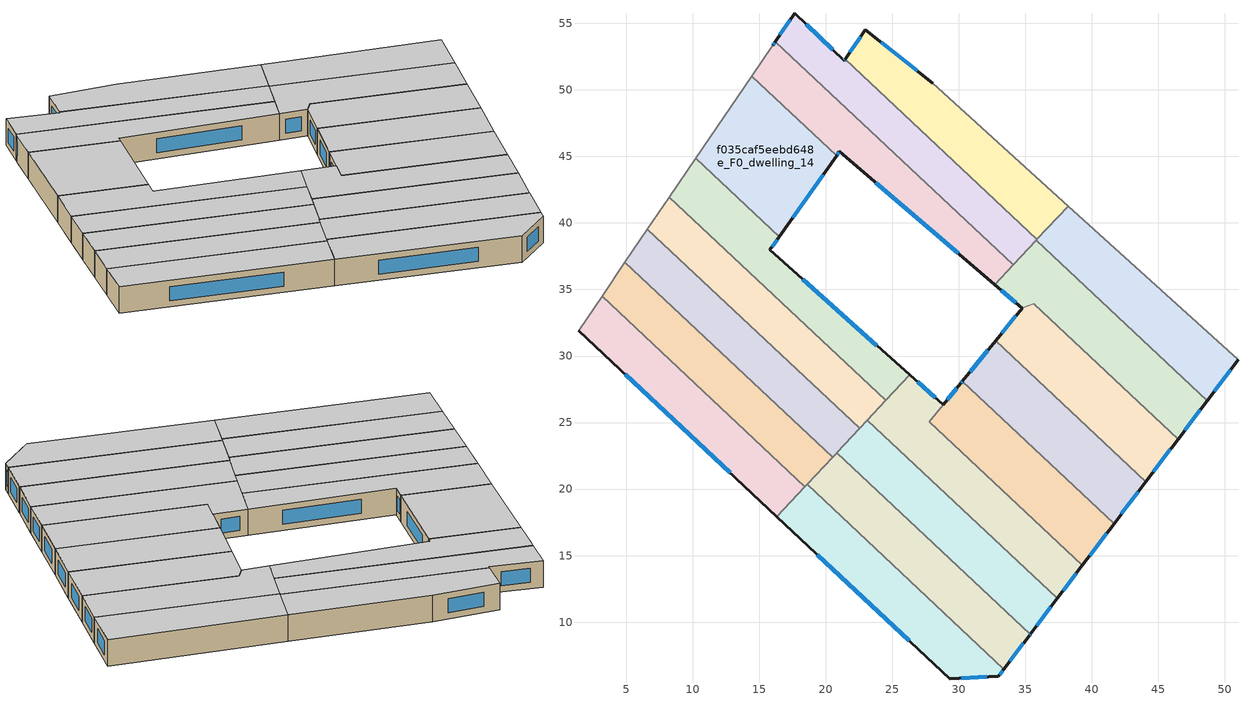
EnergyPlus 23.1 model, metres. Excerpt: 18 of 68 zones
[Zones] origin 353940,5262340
f035caf5eebd648e_F0_dwelling_0
 floor ground (EU_floor_Construction): 33.39,6.47 32.98,5.94 29.33,5.74 16.33,17.93 18.6,20.35 z0
 wall outside (EU_wall_Construction): 16.33,17.93 29.33,5.74 32.98,5.94 33.39,6.47 z0:3
 wall to f035caf5eebd648e_F0_dwelling_1 (EU_wall_Construction): 33.39,6.47 18.6,20.35 z0:3
 wall to f035caf5eebd648e_F0_dwelling_9 (EU_wall_Construction): 18.45,20.19 16.33,17.93 z0:3
 wall to f035caf5eebd648e_F0_dwelling_10 (EU_wall_Construction): 18.6,20.35 18.45,20.19 z0:3
 window (EU_Window_Construction): 30.19,5.78 32.12,5.89 / 19.38,15.07 26.28,8.6 / 33.07,6.06 33.29,6.35 z0.7:2.3
 ceiling to f035caf5eebd648e_F1_dwelling_0 (EU_floor_Construction): 32.98,5.94 33.39,6.47 18.6,20.35 16.33,17.93 29.33,5.74 z3
f035caf5eebd648e_F0_dwelling_1
 floor ground (EU_floor_Construction): 35.38,9.11 35.32,9.03 33.39,6.47 18.6,20.35 20.78,22.67 20.85,22.75 z0
 wall outside (EU_wall_Construction): 33.39,6.47 35.32,9.03 35.38,9.11 z0:3
 wall to f035caf5eebd648e_F0_dwelling_2 (EU_wall_Construction): 35.38,9.11 20.85,22.75 z0:3
 wall to f035caf5eebd648e_F0_dwelling_10 (EU_wall_Construction): 20.52,22.39 18.6,20.35 z0:3
 wall to f035caf5eebd648e_F0_dwelling_11 (EU_wall_Construction): 20.85,22.75 20.78,22.67 20.52,22.4 z0:3
 window (EU_Window_Construction): 35.33,9.04 35.36,9.09 / 33.84,7.07 34.86,8.43 z0.7:2.3
 ceiling to f035caf5eebd648e_F1_dwelling_1 (EU_floor_Construction): 33.39,6.47 35.32,9.03 35.38,9.11 20.85,22.75 20.78,22.67 18.6,20.35 z3
f035caf5eebd648e_F0_dwelling_10
 floor ground (EU_floor_Construction): 20.52,22.39 18.45,20.19 3.19,34.5 4.92,37.04 z0
 wall to f035caf5eebd648e_F0_dwelling_9 (EU_wall_Construction): 3.19,34.5 18.45,20.19 z0:3
 wall adiabatic (EU_wall_Construction): 4.92,37.04 3.19,34.5 z0:3
 wall to f035caf5eebd648e_F0_dwelling_11 (EU_wall_Construction): 20.52,22.39 4.92,37.04 z0:3
 ceiling to f035caf5eebd648e_F1_dwelling_10 (EU_floor_Construction): 18.45,20.19 20.52,22.39 4.92,37.04 3.19,34.5 z3
f035caf5eebd648e_F0_dwelling_11
 floor ground (EU_floor_Construction): 22.54,24.55 20.78,22.67 20.52,22.39 4.92,37.04 6.6,39.51 z0
 wall adiabatic (EU_wall_Construction): 6.6,39.51 4.92,37.04 z0:3
 wall to f035caf5eebd648e_F0_dwelling_12 (EU_wall_Construction): 22.54,24.55 6.6,39.51 z0:3
 wall to f035caf5eebd648e_F0_dwelling_2 (EU_wall_Construction): 20.85,22.75 22.54,24.55 z0:3
 ceiling to f035caf5eebd648e_F1_dwelling_11 (EU_floor_Construction): 20.78,22.67 22.54,24.55 6.6,39.51 4.92,37.04 20.52,22.39 z3
f035caf5eebd648e_F0_dwelling_12
 floor ground (EU_floor_Construction): 24.53,26.67 22.54,24.55 6.6,39.51 8.26,41.94 z0
 wall adiabatic (EU_wall_Construction): 8.26,41.94 6.6,39.51 z0:3
 wall to f035caf5eebd648e_F0_dwelling_13 (EU_wall_Construction): 24.53,26.67 8.26,41.94 z0:3
 wall to f035caf5eebd648e_F0_dwelling_3 (EU_wall_Construction): 23.13,25.18 24.53,26.67 z0:3
 wall to f035caf5eebd648e_F0_dwelling_2 (EU_wall_Construction): 22.54,24.55 23.13,25.18 z0:3
 ceiling to f035caf5eebd648e_F1_dwelling_12 (EU_floor_Construction): 22.54,24.55 24.53,26.67 8.26,41.94 6.6,39.51 z3
f035caf5eebd648e_F0_dwelling_13
 floor ground (EU_floor_Construction): 16.51,38.97 15.81,37.98 26.32,28.58 24.53,26.67 8.26,41.94 10.24,44.85 z0
 wall outside (EU_wall_Construction): 26.32,28.58 15.81,37.98 16.51,38.97 z0:3
 wall adiabatic (EU_wall_Construction): 10.24,44.85 8.26,41.94 z0:3
 wall to f035caf5eebd648e_F0_dwelling_14 (EU_wall_Construction): 16.51,38.97 10.24,44.85 z0:3
 wall to f035caf5eebd648e_F0_dwelling_3 (EU_wall_Construction): 24.53,26.67 26.32,28.58 z0:3
 window (EU_Window_Construction): 23.86,30.79 18.28,35.77 / 15.98,38.21 16.35,38.74 z0.7:2.3
 ceiling to f035caf5eebd648e_F1_dwelling_13 (EU_floor_Construction): 24.53,26.67 26.32,28.58 15.81,37.98 16.51,38.97 10.24,44.85 8.26,41.94 z3
f035caf5eebd648e_F0_dwelling_14
 floor ground (EU_floor_Construction): 20.81,45.07 16.51,38.97 10.24,44.85 14.45,51.04 z0
 wall outside (EU_wall_Construction): 16.51,38.97 20.81,45.07 z0:3
 wall adiabatic (EU_wall_Construction): 14.45,51.04 10.24,44.85 z0:3
 wall to f035caf5eebd648e_F0_dwelling_15 (EU_wall_Construction): 20.81,45.07 14.45,51.04 z0:3
 window (EU_Window_Construction): 17.52,40.4 19.8,43.64 z0.7:2.3
 ceiling to f035caf5eebd648e_F1_dwelling_14 (EU_floor_Construction): 16.51,38.97 20.81,45.07 14.45,51.04 10.24,44.85 z3
f035caf5eebd648e_F0_dwelling_15
 floor ground (EU_floor_Construction): 21.04,45.39 20.81,45.07 14.45,51.04 16.02,53.34 16.22,53.63 34.09,36.85 32.69,35.37 z0
 wall outside (EU_wall_Construction): 20.81,45.07 21.04,45.39 32.69,35.37 / 16.22,53.63 16.02,53.34 z0:3
 wall adiabatic (EU_wall_Construction): 16.02,53.34 14.45,51.04 z0:3
 wall to f035caf5eebd648e_F0_dwelling_16 (EU_wall_Construction): 34.09,36.85 16.22,53.63 z0:3
 wall to f035caf5eebd648e_F0_dwelling_7 (EU_wall_Construction): 32.69,35.37 34.09,36.85 z0:3
 window (EU_Window_Construction): 23.78,43.03 29.96,37.72 / 20.87,45.14 20.99,45.31 / 16.17,53.56 16.07,53.41 z0.7:2.3
 ceiling to f035caf5eebd648e_F1_dwelling_15 (EU_floor_Construction): 32.69,35.37 34.09,36.85 16.22,53.63 16.02,53.34 14.45,51.04 20.81,45.07 21.04,45.39 z3
f035caf5eebd648e_F0_dwelling_16
 floor ground (EU_floor_Construction): 21.46,52.29 35.88,38.76 34.09,36.85 16.22,53.63 17.69,55.77 21.38,52.18 z0
 wall outside (EU_wall_Construction): 21.46,52.29 21.38,52.18 17.69,55.77 16.22,53.63 z0:3
 wall to f035caf5eebd648e_F0_dwelling_17 (EU_wall_Construction): 35.88,38.76 21.46,52.29 z0:3
 wall to f035caf5eebd648e_F0_dwelling_8 (EU_wall_Construction): 35.82,38.7 35.88,38.76 z0:3
 wall to f035caf5eebd648e_F0_dwelling_7 (EU_wall_Construction): 34.09,36.85 35.82,38.7 z0:3
 window (EU_Window_Construction): 17.34,55.27 16.56,54.13 / 20.51,53.03 18.56,54.93 / 21.44,52.27 21.4,52.21 z0.7:2.3
 ceiling to f035caf5eebd648e_F1_dwelling_16 (EU_floor_Construction): 34.09,36.85 35.88,38.76 21.46,52.29 21.38,52.18 17.69,55.77 16.22,53.63 z3
f035caf5eebd648e_F0_dwelling_17
 floor ground (EU_floor_Construction): 28.06,50.48 38.23,41.27 35.88,38.76 21.46,52.29 22.98,54.52 z0
 wall outside (EU_wall_Construction): 28.06,50.48 22.98,54.52 21.46,52.29 z0:3
 wall adiabatic (EU_wall_Construction): 38.23,41.27 28.06,50.48 z0:3
 wall to f035caf5eebd648e_F0_dwelling_8 (EU_wall_Construction): 35.88,38.76 38.23,41.27 z0:3
 window (EU_Window_Construction): 22.62,54 21.81,52.82 / 26.87,51.43 24.17,53.58 z0.7:2.3
 ceiling to f035caf5eebd648e_F1_dwelling_17 (EU_floor_Construction): 35.88,38.76 38.23,41.27 28.06,50.48 22.98,54.52 21.46,52.29 z3
f035caf5eebd648e_F0_dwelling_2
 floor ground (EU_floor_Construction): 37.41,11.78 35.38,9.11 20.85,22.75 23.13,25.18 z0
 wall outside (EU_wall_Construction): 35.38,9.11 37.41,11.78 z0:3
 wall to f035caf5eebd648e_F0_dwelling_3 (EU_wall_Construction): 37.41,11.78 23.13,25.18 z0:3
 window (EU_Window_Construction): 35.86,9.73 36.93,11.15 z0.7:2.3
 ceiling to f035caf5eebd648e_F1_dwelling_2 (EU_floor_Construction): 35.38,9.11 37.41,11.78 23.13,25.18 20.85,22.75 z3
f035caf5eebd648e_F0_dwelling_3
 floor ground (EU_floor_Construction): 28.84,26.33 27.79,25.05 39.29,14.26 37.41,11.78 23.13,25.18 26.32,28.58 z0
 wall outside (EU_wall_Construction): 28.84,26.33 26.32,28.58 / 37.41,11.78 39.29,14.26 z0:3
 wall to f035caf5eebd648e_F0_dwelling_4 (EU_wall_Construction): 27.79,25.05 28.84,26.33 / 39.29,14.26 27.8,25.05 z0:3
 window (EU_Window_Construction): 28.25,26.86 26.91,28.05 / 37.85,12.36 38.85,13.68 z0.7:2.3
 ceiling to f035caf5eebd648e_F1_dwelling_3 (EU_floor_Construction): 37.41,11.78 39.29,14.26 27.79,25.05 28.84,26.33 26.32,28.58 23.13,25.18 z3
f035caf5eebd648e_F0_dwelling_4
 floor ground (EU_floor_Construction): 41.67,17.41 39.29,14.26 27.8,25.05 30.28,28.1 z0
 wall outside (EU_wall_Construction): 30.28,28.1 30.16,27.95 28.84,26.34 / 39.29,14.26 41.67,17.41 z0:3
 wall to f035caf5eebd648e_F0_dwelling_5 (EU_wall_Construction): 41.67,17.41 30.28,28.1 z0:3
 window (EU_Window_Construction): 29.85,27.57 29.15,26.72 / 30.25,28.07 30.19,27.98 / 39.85,15 41.11,16.67 z0.7:2.3
 ceiling to f035caf5eebd648e_F1_dwelling_4 (EU_floor_Construction): 39.29,14.26 41.67,17.41 30.28,28.1 27.8,25.05 z3
f035caf5eebd648e_F0_dwelling_5
 floor ground (EU_floor_Construction): 44.05,20.55 41.67,17.41 30.28,28.1 32.77,31.15 z0
 wall outside (EU_wall_Construction): 41.67,17.41 44.05,20.55 / 32.77,31.15 30.28,28.1 z0:3
 wall to f035caf5eebd648e_F0_dwelling_6 (EU_wall_Construction): 44.05,20.55 32.77,31.15 z0:3
 window (EU_Window_Construction): 42.23,18.15 43.49,19.82 / 32.18,30.43 30.87,28.82 z0.7:2.3
 ceiling to f035caf5eebd648e_F1_dwelling_5 (EU_floor_Construction): 41.67,17.41 44.05,20.55 32.77,31.15 30.28,28.1 z3
f035caf5eebd648e_F0_dwelling_6
 floor ground (EU_floor_Construction): 46.48,23.76 44.05,20.55 32.77,31.15 34.77,33.59 34.8,33.62 35.63,33.94 z0
 wall outside (EU_wall_Construction): 34.77,33.59 32.77,31.15 / 44.05,20.55 46.48,23.76 z0:3
 wall to f035caf5eebd648e_F0_dwelling_7 (EU_wall_Construction): 46.48,23.76 35.63,33.94 34.8,33.62 34.77,33.59 z0:3
 window (EU_Window_Construction): 34.3,33.01 33.24,31.72 / 44.62,21.31 45.91,23.01 z0.7:2.3
 ceiling to f035caf5eebd648e_F1_dwelling_6 (EU_floor_Construction): 44.05,20.55 46.48,23.76 35.63,33.94 34.8,33.62 34.77,33.59 32.77,31.15 z3
f035caf5eebd648e_F0_dwelling_7
 floor ground (EU_floor_Construction): 48.66,26.64 46.48,23.76 35.63,33.94 34.79,33.62 34.76,33.59 32.69,35.37 35.82,38.7 z0
 wall outside (EU_wall_Construction): 46.48,23.76 48.66,26.64 / 32.69,35.37 34.76,33.59 z0:3
 wall to f035caf5eebd648e_F0_dwelling_8 (EU_wall_Construction): 48.66,26.64 35.82,38.7 z0:3
 window (EU_Window_Construction): 46.99,24.43 48.15,25.96 / 33.18,34.95 34.28,34.01 z0.7:2.3
 ceiling to f035caf5eebd648e_F1_dwelling_7 (EU_floor_Construction): 46.48,23.76 48.66,26.64 35.82,38.7 32.69,35.37 34.76,33.59 34.79,33.62 35.63,33.94 z3
f035caf5eebd648e_F0_dwelling_8
 floor ground (EU_floor_Construction): 50.99,29.71 48.66,26.64 35.82,38.7 38.23,41.27 z0
 wall outside (EU_wall_Construction): 48.66,26.64 50.99,29.71 z0:3
 wall adiabatic (EU_wall_Construction): 50.99,29.71 38.23,41.27 z0:3
 window (EU_Window_Construction): 49.21,27.36 50.44,28.99 z0.7:2.3
 ceiling to f035caf5eebd648e_F1_dwelling_8 (EU_floor_Construction): 48.66,26.64 50.99,29.71 38.23,41.27 35.82,38.7 z3
f035caf5eebd648e_F0_dwelling_9
 floor ground (EU_floor_Construction): 18.45,20.19 16.33,17.93 1.42,31.91 3.19,34.5 z0
 wall outside (EU_wall_Construction): 1.42,31.91 16.33,17.93 z0:3
 wall adiabatic (EU_wall_Construction): 3.19,34.5 1.42,31.91 z0:3
 window (EU_Window_Construction): 4.93,28.63 12.83,21.21 z0.7:2.3
 ceiling to f035caf5eebd648e_F1_dwelling_9 (EU_floor_Construction): 16.33,17.93 18.45,20.19 3.19,34.5 1.42,31.91 z3
[Building]
EU S2 Campaign: North Axis=0; Terrain=City; Solar Distribution=FullExterior
[Site:Location]
Budapest.Ferenc.Liszt.Intl.AP: Latitude=47.437; Longitude=19.256; Time Zone=1; Elevation=185
[SizingPeriod:WeatherFileDays]
AnnualSizingPeriod: Begin Month=1; Begin Day of Month=1; End Month=12; End Day of Month=31; Day of Week for Start Day=Monday; Use Weather File Daylight Saving Period=No; Use Weather File Rain and Snow Indicators=No
[MATERIAL]
EU_InternalMass_Material: Roughness=MediumRough; Thickness=0.1; Conductivity=1; Density=1800; Specific Heat=900; Thermal Absorptance=0.9; Solar Absorptance=0.7; Visible Absorptance=0.7
[MATERIAL:NOMASS] Roughness=MediumRough; Thermal Absorptance=0.9; Solar Absorptance=0.7; Visible Absorptance=0.7
Name | Thermal Resistance
EU_wall_NoMass | 0.832559
EU_floor_NoMass | 0.872794
[WINDOWMATERIAL:SIMPLEGLAZINGSYSTEM]
EU_Window_SimpleGlazing: UFactor=2.79869; Solar Heat Gain Coefficient=0.75; Visible Transmittance=0.75
[CONSTRUCTION]
EU_wall_Construction: EU_wall_NoMass
EU_floor_Construction: EU_floor_NoMass
EU_Window_Construction: EU_Window_SimpleGlazing
EU_InternalMass_Construction: EU_InternalMass_Material
[ZONE] Type=1; Multiplier=1; Ceiling Height=autocalculate; Floor Area=autocalculate; Part of Total Floor Area=Yes
Name | Volume
f035caf5eebd648e_F0_dwelling_0; f035caf5eebd648e_F0_dwelling_11 | 192.125
f035caf5eebd648e_F0_dwelling_1 | 198.101
f035caf5eebd648e_F0_dwelling_10 | 192.181
f035caf5eebd648e_F0_dwelling_12 | 192.144
f035caf5eebd648e_F0_dwelling_13 | 192.103
f035caf5eebd648e_F0_dwelling_14 | 192.108
f035caf5eebd648e_F0_dwelling_15 | 192.096
f035caf5eebd648e_F0_dwelling_16 | 192.17
f035caf5eebd648e_F0_dwelling_17 | 192.115
f035caf5eebd648e_F0_dwelling_2 | 197.883
f035caf5eebd648e_F0_dwelling_3 | 196.91
f035caf5eebd648e_F0_dwelling_4 | 184.876
f035caf5eebd648e_F0_dwelling_5 | 182.804
f035caf5eebd648e_F0_dwelling_6 | 184.214
f035caf5eebd648e_F0_dwelling_7 | 200.091
f035caf5eebd648e_F0_dwelling_8 | 192.111
f035caf5eebd648e_F0_dwelling_9 | 192.083
[INTERNALMASS] Construction=EU_InternalMass_Construction
Name | Zone or ZoneList | Surface Area
f035caf5eebd648e_F0_dwelling_0_EU_InternalMass | f035caf5eebd648e_F0_dwelling_0 | 64.0418
f035caf5eebd648e_F0_dwelling_1_EU_InternalMass | f035caf5eebd648e_F0_dwelling_1 | 66.042
f035caf5eebd648e_F0_dwelling_2_EU_InternalMass | f035caf5eebd648e_F0_dwelling_2 | 65.9561
f035caf5eebd648e_F0_dwelling_3_EU_InternalMass | f035caf5eebd648e_F0_dwelling_3 | 65.6346
f035caf5eebd648e_F0_dwelling_4_EU_InternalMass | f035caf5eebd648e_F0_dwelling_4 | 61.6514
f035caf5eebd648e_F0_dwelling_5_EU_InternalMass | f035caf5eebd648e_F0_dwelling_5 | 60.9242
f035caf5eebd648e_F0_dwelling_6_EU_InternalMass | f035caf5eebd648e_F0_dwelling_6 | 61.412
f035caf5eebd648e_F0_dwelling_7_EU_InternalMass | f035caf5eebd648e_F0_dwelling_7 | 66.6763
f035caf5eebd648e_F0_dwelling_8_EU_InternalMass | f035caf5eebd648e_F0_dwelling_8 | 64.0369
f035caf5eebd648e_F0_dwelling_9_EU_InternalMass | f035caf5eebd648e_F0_dwelling_9 | 64.0276
f035caf5eebd648e_F0_dwelling_10_EU_InternalMass | f035caf5eebd648e_F0_dwelling_10 | 64.0602
f035caf5eebd648e_F0_dwelling_11_EU_InternalMass | f035caf5eebd648e_F0_dwelling_11 | 64.0415
f035caf5eebd648e_F0_dwelling_12_EU_InternalMass | f035caf5eebd648e_F0_dwelling_12 | 64.0479
f035caf5eebd648e_F0_dwelling_13_EU_InternalMass | f035caf5eebd648e_F0_dwelling_13 | 64.0342
f035caf5eebd648e_F0_dwelling_14_EU_InternalMass | f035caf5eebd648e_F0_dwelling_14 | 64.0361
f035caf5eebd648e_F0_dwelling_15_EU_InternalMass | f035caf5eebd648e_F0_dwelling_15 | 64.0321
f035caf5eebd648e_F0_dwelling_16_EU_InternalMass | f035caf5eebd648e_F0_dwelling_16 | 64.0567
f035caf5eebd648e_F0_dwelling_17_EU_InternalMass | f035caf5eebd648e_F0_dwelling_17 | 64.0384
[OTHEREQUIPMENT] Fuel Type=Electricity; Design Level Calculation Method=Watts/Area; Power per Zone Floor Area=1; Fraction Latent=0; Fraction Radiant=0; Fraction Lost=0; Carbon Dioxide Generation Rate=0; EndUse Subcategory=EU_Step8_InternalGains
Name | Zone or ZoneList or Space or SpaceList | Schedule
EU_Step8_InternalGain_f035caf5eebd648e_F0_dwelling_0_f000 | f035caf5eebd648e_F0_dwelling_0 | EU_Step8_GainSchedule_f035caf5eebd648e_F0_dwelling_0_f000
EU_Step8_InternalGain_f035caf5eebd648e_F0_dwelling_1_f000 | f035caf5eebd648e_F0_dwelling_1 | EU_Step8_GainSchedule_f035caf5eebd648e_F0_dwelling_1_f000
EU_Step8_InternalGain_f035caf5eebd648e_F0_dwelling_2_f000 | f035caf5eebd648e_F0_dwelling_2 | EU_Step8_GainSchedule_f035caf5eebd648e_F0_dwelling_2_f000
EU_Step8_InternalGain_f035caf5eebd648e_F0_dwelling_3_f000 | f035caf5eebd648e_F0_dwelling_3 | EU_Step8_GainSchedule_f035caf5eebd648e_F0_dwelling_3_f000
EU_Step8_InternalGain_f035caf5eebd648e_F0_dwelling_4_f000 | f035caf5eebd648e_F0_dwelling_4 | EU_Step8_GainSchedule_f035caf5eebd648e_F0_dwelling_4_f000
EU_Step8_InternalGain_f035caf5eebd648e_F0_dwelling_5_f000 | f035caf5eebd648e_F0_dwelling_5 | EU_Step8_GainSchedule_f035caf5eebd648e_F0_dwelling_5_f000
EU_Step8_InternalGain_f035caf5eebd648e_F0_dwelling_6_f000 | f035caf5eebd648e_F0_dwelling_6 | EU_Step8_GainSchedule_f035caf5eebd648e_F0_dwelling_6_f000
EU_Step8_InternalGain_f035caf5eebd648e_F0_dwelling_7_f000 | f035caf5eebd648e_F0_dwelling_7 | EU_Step8_GainSchedule_f035caf5eebd648e_F0_dwelling_7_f000
EU_Step8_InternalGain_f035caf5eebd648e_F0_dwelling_8_f000 | f035caf5eebd648e_F0_dwelling_8 | EU_Step8_GainSchedule_f035caf5eebd648e_F0_dwelling_8_f000
EU_Step8_InternalGain_f035caf5eebd648e_F0_dwelling_9_f000 | f035caf5eebd648e_F0_dwelling_9 | EU_Step8_GainSchedule_f035caf5eebd648e_F0_dwelling_9_f000
EU_Step8_InternalGain_f035caf5eebd648e_F0_dwelling_10_f000 | f035caf5eebd648e_F0_dwelling_10 | EU_Step8_GainSchedule_f035caf5eebd648e_F0_dwelling_10_f000
EU_Step8_InternalGain_f035caf5eebd648e_F0_dwelling_11_f000 | f035caf5eebd648e_F0_dwelling_11 | EU_Step8_GainSchedule_f035caf5eebd648e_F0_dwelling_11_f000
EU_Step8_InternalGain_f035caf5eebd648e_F0_dwelling_12_f000 | f035caf5eebd648e_F0_dwelling_12 | EU_Step8_GainSchedule_f035caf5eebd648e_F0_dwelling_12_f000
EU_Step8_InternalGain_f035caf5eebd648e_F0_dwelling_13_f000 | f035caf5eebd648e_F0_dwelling_13 | EU_Step8_GainSchedule_f035caf5eebd648e_F0_dwelling_13_f000
EU_Step8_InternalGain_f035caf5eebd648e_F0_dwelling_14_f000 | f035caf5eebd648e_F0_dwelling_14 | EU_Step8_GainSchedule_f035caf5eebd648e_F0_dwelling_14_f000
EU_Step8_InternalGain_f035caf5eebd648e_F0_dwelling_15_f000 | f035caf5eebd648e_F0_dwelling_15 | EU_Step8_GainSchedule_f035caf5eebd648e_F0_dwelling_15_f000
EU_Step8_InternalGain_f035caf5eebd648e_F0_dwelling_16_f000 | f035caf5eebd648e_F0_dwelling_16 | EU_Step8_GainSchedule_f035caf5eebd648e_F0_dwelling_16_f000
EU_Step8_InternalGain_f035caf5eebd648e_F0_dwelling_17_f000 | f035caf5eebd648e_F0_dwelling_17 | EU_Step8_GainSchedule_f035caf5eebd648e_F0_dwelling_17_f000
[ZONEVENTILATION:DESIGNFLOWRATE] Schedule=EU_AlwaysOn; Design Flow Rate Calculation Method=AirChanges/Hour; Air Changes per Hour=0.475469; Ventilation Type=Natural; Fan Pressure Rise=0; Fan Total Efficiency=1; Constant Term Coefficient=1; Temperature Term Coefficient=0; Velocity Term Coefficient=0; Velocity Squared Term Coefficient=0; Minimum Indoor Temperature=-100; Maximum Indoor Temperature=100; Delta Temperature=-100; Minimum Outdoor Temperature=-100; Maximum Outdoor Temperature=100; Maximum Wind Speed=40
Name | Zone or ZoneList or Space or SpaceList
EU_ConstantAir_f035caf5eebd648e_F0_dwelling_0 | f035caf5eebd648e_F0_dwelling_0
EU_ConstantAir_f035caf5eebd648e_F0_dwelling_1 | f035caf5eebd648e_F0_dwelling_1
EU_ConstantAir_f035caf5eebd648e_F0_dwelling_2 | f035caf5eebd648e_F0_dwelling_2
EU_ConstantAir_f035caf5eebd648e_F0_dwelling_3 | f035caf5eebd648e_F0_dwelling_3
EU_ConstantAir_f035caf5eebd648e_F0_dwelling_4 | f035caf5eebd648e_F0_dwelling_4
EU_ConstantAir_f035caf5eebd648e_F0_dwelling_5 | f035caf5eebd648e_F0_dwelling_5
EU_ConstantAir_f035caf5eebd648e_F0_dwelling_6 | f035caf5eebd648e_F0_dwelling_6
EU_ConstantAir_f035caf5eebd648e_F0_dwelling_7 | f035caf5eebd648e_F0_dwelling_7
EU_ConstantAir_f035caf5eebd648e_F0_dwelling_8 | f035caf5eebd648e_F0_dwelling_8
EU_ConstantAir_f035caf5eebd648e_F0_dwelling_9 | f035caf5eebd648e_F0_dwelling_9
EU_ConstantAir_f035caf5eebd648e_F0_dwelling_10 | f035caf5eebd648e_F0_dwelling_10
EU_ConstantAir_f035caf5eebd648e_F0_dwelling_11 | f035caf5eebd648e_F0_dwelling_11
EU_ConstantAir_f035caf5eebd648e_F0_dwelling_12 | f035caf5eebd648e_F0_dwelling_12
EU_ConstantAir_f035caf5eebd648e_F0_dwelling_13 | f035caf5eebd648e_F0_dwelling_13
EU_ConstantAir_f035caf5eebd648e_F0_dwelling_14 | f035caf5eebd648e_F0_dwelling_14
EU_ConstantAir_f035caf5eebd648e_F0_dwelling_15 | f035caf5eebd648e_F0_dwelling_15
EU_ConstantAir_f035caf5eebd648e_F0_dwelling_16 | f035caf5eebd648e_F0_dwelling_16
EU_ConstantAir_f035caf5eebd648e_F0_dwelling_17 | f035caf5eebd648e_F0_dwelling_17
[HVACTEMPLATE:THERMOSTAT] Constant Heating Setpoint=20; Constant Cooling Setpoint=50
EU_HeatOnly_f035caf5eebd648e_F0_dwelling_0; EU_HeatOnly_f035caf5eebd648e_F0_dwelling_1; EU_HeatOnly_f035caf5eebd648e_F0_dwelling_2; EU_HeatOnly_f035caf5eebd648e_F0_dwelling_3; EU_HeatOnly_f035caf5eebd648e_F0_dwelling_4; EU_HeatOnly_f035caf5eebd648e_F0_dwelling_5; EU_HeatOnly_f035caf5eebd648e_F0_dwelling_6; EU_HeatOnly_f035caf5eebd648e_F0_dwelling_7; EU_HeatOnly_f035caf5eebd648e_F0_dwelling_8; EU_HeatOnly_f035caf5eebd648e_F0_dwelling_9; EU_HeatOnly_f035caf5eebd648e_F0_dwelling_10; EU_HeatOnly_f035caf5eebd648e_F0_dwelling_11; EU_HeatOnly_f035caf5eebd648e_F0_dwelling_12; EU_HeatOnly_f035caf5eebd648e_F0_dwelling_13; EU_HeatOnly_f035caf5eebd648e_F0_dwelling_14; EU_HeatOnly_f035caf5eebd648e_F0_dwelling_15; EU_HeatOnly_f035caf5eebd648e_F0_dwelling_16; EU_HeatOnly_f035caf5eebd648e_F0_dwelling_17; EU_HeatOnly_f035caf5eebd648e_F1_dwelling_0; EU_HeatOnly_f035caf5eebd648e_F1_dwelling_1; EU_HeatOnly_f035caf5eebd648e_F1_dwelling_2; EU_HeatOnly_f035caf5eebd648e_F1_dwelling_3; EU_HeatOnly_f035caf5eebd648e_F1_dwelling_4; EU_HeatOnly_f035caf5eebd648e_F1_dwelling_5; EU_HeatOnly_f035caf5eebd648e_F1_dwelling_6; EU_HeatOnly_f035caf5eebd648e_F1_dwelling_7; EU_HeatOnly_f035caf5eebd648e_F1_dwelling_8; EU_HeatOnly_f035caf5eebd648e_F1_dwelling_9; EU_HeatOnly_f035caf5eebd648e_F1_dwelling_10; EU_HeatOnly_f035caf5eebd648e_F1_dwelling_11; EU_HeatOnly_f035caf5eebd648e_F1_dwelling_12; EU_HeatOnly_f035caf5eebd648e_F1_dwelling_13; EU_HeatOnly_f035caf5eebd648e_F1_dwelling_14; EU_HeatOnly_f035caf5eebd648e_F1_dwelling_15; EU_HeatOnly_f035caf5eebd648e_F1_dwelling_16; EU_HeatOnly_f035caf5eebd648e_F1_dwelling_17; EU_HeatOnly_f035caf5eebd648e_F2_dwelling_0; EU_HeatOnly_f035caf5eebd648e_F2_dwelling_1; EU_HeatOnly_f035caf5eebd648e_F2_dwelling_2; EU_HeatOnly_f035caf5eebd648e_F2_dwelling_3; EU_HeatOnly_f035caf5eebd648e_F2_dwelling_4; EU_HeatOnly_f035caf5eebd648e_F2_dwelling_5; EU_HeatOnly_f035caf5eebd648e_F2_dwelling_6; EU_HeatOnly_f035caf5eebd648e_F2_dwelling_7; EU_HeatOnly_f035caf5eebd648e_F2_dwelling_8; EU_HeatOnly_f035caf5eebd648e_F2_dwelling_9; EU_HeatOnly_f035caf5eebd648e_F2_dwelling_10; EU_HeatOnly_f035caf5eebd648e_F2_dwelling_11; EU_HeatOnly_f035caf5eebd648e_F2_dwelling_12; EU_HeatOnly_f035caf5eebd648e_F2_dwelling_13; EU_HeatOnly_f035caf5eebd648e_F2_dwelling_14; EU_HeatOnly_f035caf5eebd648e_F2_dwelling_15; EU_HeatOnly_f035caf5eebd648e_F3_dwelling_0; EU_HeatOnly_f035caf5eebd648e_F3_dwelling_1; EU_HeatOnly_f035caf5eebd648e_F3_dwelling_2; EU_HeatOnly_f035caf5eebd648e_F3_dwelling_3; EU_HeatOnly_f035caf5eebd648e_F3_dwelling_4; EU_HeatOnly_f035caf5eebd648e_F3_dwelling_5; EU_HeatOnly_f035caf5eebd648e_F3_dwelling_6; EU_HeatOnly_f035caf5eebd648e_F3_dwelling_7; EU_HeatOnly_f035caf5eebd648e_F3_dwelling_8; EU_HeatOnly_f035caf5eebd648e_F3_dwelling_9; EU_HeatOnly_f035caf5eebd648e_F3_dwelling_10; EU_HeatOnly_f035caf5eebd648e_F3_dwelling_11; EU_HeatOnly_f035caf5eebd648e_F3_dwelling_12; EU_HeatOnly_f035caf5eebd648e_F3_dwelling_13; EU_HeatOnly_f035caf5eebd648e_F3_dwelling_14; EU_HeatOnly_f035caf5eebd648e_F3_dwelling_15
[HVACTEMPLATE:ZONE:IDEALLOADSAIRSYSTEM] System Availability Schedule=EU_AlwaysOn; Maximum Heating Supply Air Temperature=50; Minimum Cooling Supply Air Temperature=13; Maximum Heating Supply Air Humidity Ratio=0.0156; Minimum Cooling Supply Air Humidity Ratio=0.0077; Heating Limit=NoLimit; Cooling Limit=NoLimit; Heating Availability Schedule=EU_AlwaysOn; Cooling Availability Schedule=EU_CoolingOff; Dehumidification Control Type=ConstantSensibleHeatRatio; Cooling Sensible Heat Ratio=0.7; Dehumidification Setpoint=60; Humidification Control Type=None; Humidification Setpoint=30; Outdoor Air Method=None; Outdoor Air Flow Rate per Person=0.00944; Outdoor Air Flow Rate per Zone Floor Area=0; Outdoor Air Flow Rate per Zone=0; Demand Controlled Ventilation Type=None; Outdoor Air Economizer Type=NoEconomizer; Heat Recovery Type=None; Sensible Heat Recovery Effectiveness=0.7; Latent Heat Recovery Effectiveness=0.65
Name | Template Thermostat
f035caf5eebd648e_F0_dwelling_0 | EU_HeatOnly_f035caf5eebd648e_F0_dwelling_0
f035caf5eebd648e_F0_dwelling_1 | EU_HeatOnly_f035caf5eebd648e_F0_dwelling_1
f035caf5eebd648e_F0_dwelling_2 | EU_HeatOnly_f035caf5eebd648e_F0_dwelling_2
f035caf5eebd648e_F0_dwelling_3 | EU_HeatOnly_f035caf5eebd648e_F0_dwelling_3
f035caf5eebd648e_F0_dwelling_4 | EU_HeatOnly_f035caf5eebd648e_F0_dwelling_4
f035caf5eebd648e_F0_dwelling_5 | EU_HeatOnly_f035caf5eebd648e_F0_dwelling_5
f035caf5eebd648e_F0_dwelling_6 | EU_HeatOnly_f035caf5eebd648e_F0_dwelling_6
f035caf5eebd648e_F0_dwelling_7 | EU_HeatOnly_f035caf5eebd648e_F0_dwelling_7
f035caf5eebd648e_F0_dwelling_8 | EU_HeatOnly_f035caf5eebd648e_F0_dwelling_8
f035caf5eebd648e_F0_dwelling_9 | EU_HeatOnly_f035caf5eebd648e_F0_dwelling_9
f035caf5eebd648e_F0_dwelling_10 | EU_HeatOnly_f035caf5eebd648e_F0_dwelling_10
f035caf5eebd648e_F0_dwelling_11 | EU_HeatOnly_f035caf5eebd648e_F0_dwelling_11
f035caf5eebd648e_F0_dwelling_12 | EU_HeatOnly_f035caf5eebd648e_F0_dwelling_12
f035caf5eebd648e_F0_dwelling_13 | EU_HeatOnly_f035caf5eebd648e_F0_dwelling_13
f035caf5eebd648e_F0_dwelling_14 | EU_HeatOnly_f035caf5eebd648e_F0_dwelling_14
f035caf5eebd648e_F0_dwelling_15 | EU_HeatOnly_f035caf5eebd648e_F0_dwelling_15
f035caf5eebd648e_F0_dwelling_16 | EU_HeatOnly_f035caf5eebd648e_F0_dwelling_16
f035caf5eebd648e_F0_dwelling_17 | EU_HeatOnly_f035caf5eebd648e_F0_dwelling_17
[SIZING:ZONE] Zone Cooling Design Supply Air Temperature Input Method=SupplyAirTemperature; Zone Cooling Design Supply Air Temperature=13; Zone Heating Design Supply Air Temperature Input Method=SupplyAirTemperature; Zone Heating Design Supply Air Temperature=50; Zone Cooling Design Supply Air Humidity Ratio=0.008; Zone Heating Design Supply Air Humidity Ratio=0.008; Cooling Design Air Flow Method=DesignDay; Cooling Design Air Flow Rate=0; Cooling Minimum Air Flow per Zone Floor Area=0.000762; Cooling Minimum Air Flow=0; Cooling Minimum Air Flow Fraction=0.2; Heating Design Air Flow Method=DesignDay; Heating Design Air Flow Rate=0; Heating Maximum Air Flow per Zone Floor Area=0.002032; Heating Maximum Air Flow=0.141576; Heating Maximum Air Flow Fraction=0.3; Account for Dedicated Outdoor Air System=No; Dedicated Outdoor Air System Control Strategy=NeutralSupplyAir; Dedicated Outdoor Air Low Setpoint Temperature for Design=autosize; Dedicated Outdoor Air High Setpoint Temperature for Design=autosize; Zone Load Sizing Method=Sensible Load Only No Latent Load; Zone Latent Cooling Design Supply Air Humidity Ratio Input Method=HumidityRatioDifference; Zone Cooling Design Supply Air Humidity Ratio Difference=0.005; Zone Latent Heating Design Supply Air Humidity Ratio Input Method=HumidityRatioDifference; Zone Humidification Design Supply Air Humidity Ratio Difference=0.005
f035caf5eebd648e_F0_dwelling_0; f035caf5eebd648e_F0_dwelling_1; f035caf5eebd648e_F0_dwelling_2; f035caf5eebd648e_F0_dwelling_3; f035caf5eebd648e_F0_dwelling_4; f035caf5eebd648e_F0_dwelling_5; f035caf5eebd648e_F0_dwelling_6; f035caf5eebd648e_F0_dwelling_7; f035caf5eebd648e_F0_dwelling_8; f035caf5eebd648e_F0_dwelling_9; f035caf5eebd648e_F0_dwelling_10; f035caf5eebd648e_F0_dwelling_11; f035caf5eebd648e_F0_dwelling_12; f035caf5eebd648e_F0_dwelling_13; f035caf5eebd648e_F0_dwelling_14; f035caf5eebd648e_F0_dwelling_15; f035caf5eebd648e_F0_dwelling_16; f035caf5eebd648e_F0_dwelling_17
[SCHEDULE:CONSTANT]
Name | Hourly Value
EU_AlwaysOn | 1
EU_CoolingOff | 0
[SCHEDULE:FILE] Column Number=1; Rows to Skip at Top=0; Number of Hours of Data=8760; Column Separator=Comma; Interpolate to Timestep=No; Minutes per Item=60; Adjust Schedule for Daylight Savings=Yes
Name | File
EU_Step8_GainSchedule_f035caf5eebd648e_F0_dwelling_0_f000 | ../../schedules/f035caf5eebd648e/f035caf5eebd648e_F0_dwelling_0_f000_gain.csv
EU_Step8_GainSchedule_f035caf5eebd648e_F0_dwelling_1_f000 | ../../schedules/f035caf5eebd648e/f035caf5eebd648e_F0_dwelling_1_f000_gain.csv
EU_Step8_GainSchedule_f035caf5eebd648e_F0_dwelling_2_f000 | ../../schedules/f035caf5eebd648e/f035caf5eebd648e_F0_dwelling_2_f000_gain.csv
EU_Step8_GainSchedule_f035caf5eebd648e_F0_dwelling_3_f000 | ../../schedules/f035caf5eebd648e/f035caf5eebd648e_F0_dwelling_3_f000_gain.csv
EU_Step8_GainSchedule_f035caf5eebd648e_F0_dwelling_4_f000 | ../../schedules/f035caf5eebd648e/f035caf5eebd648e_F0_dwelling_4_f000_gain.csv
EU_Step8_GainSchedule_f035caf5eebd648e_F0_dwelling_5_f000 | ../../schedules/f035caf5eebd648e/f035caf5eebd648e_F0_dwelling_5_f000_gain.csv
EU_Step8_GainSchedule_f035caf5eebd648e_F0_dwelling_6_f000 | ../../schedules/f035caf5eebd648e/f035caf5eebd648e_F0_dwelling_6_f000_gain.csv
EU_Step8_GainSchedule_f035caf5eebd648e_F0_dwelling_7_f000 | ../../schedules/f035caf5eebd648e/f035caf5eebd648e_F0_dwelling_7_f000_gain.csv
EU_Step8_GainSchedule_f035caf5eebd648e_F0_dwelling_8_f000 | ../../schedules/f035caf5eebd648e/f035caf5eebd648e_F0_dwelling_8_f000_gain.csv
EU_Step8_GainSchedule_f035caf5eebd648e_F0_dwelling_9_f000 | ../../schedules/f035caf5eebd648e/f035caf5eebd648e_F0_dwelling_9_f000_gain.csv
EU_Step8_GainSchedule_f035caf5eebd648e_F0_dwelling_10_f000 | ../../schedules/f035caf5eebd648e/f035caf5eebd648e_F0_dwelling_10_f000_gain.csv
EU_Step8_GainSchedule_f035caf5eebd648e_F0_dwelling_11_f000 | ../../schedules/f035caf5eebd648e/f035caf5eebd648e_F0_dwelling_11_f000_gain.csv
EU_Step8_GainSchedule_f035caf5eebd648e_F0_dwelling_12_f000 | ../../schedules/f035caf5eebd648e/f035caf5eebd648e_F0_dwelling_12_f000_gain.csv
EU_Step8_GainSchedule_f035caf5eebd648e_F0_dwelling_13_f000 | ../../schedules/f035caf5eebd648e/f035caf5eebd648e_F0_dwelling_13_f000_gain.csv
EU_Step8_GainSchedule_f035caf5eebd648e_F0_dwelling_14_f000 | ../../schedules/f035caf5eebd648e/f035caf5eebd648e_F0_dwelling_14_f000_gain.csv
EU_Step8_GainSchedule_f035caf5eebd648e_F0_dwelling_15_f000 | ../../schedules/f035caf5eebd648e/f035caf5eebd648e_F0_dwelling_15_f000_gain.csv
EU_Step8_GainSchedule_f035caf5eebd648e_F0_dwelling_16_f000 | ../../schedules/f035caf5eebd648e/f035caf5eebd648e_F0_dwelling_16_f000_gain.csv
EU_Step8_GainSchedule_f035caf5eebd648e_F0_dwelling_17_f000 | ../../schedules/f035caf5eebd648e/f035caf5eebd648e_F0_dwelling_17_f000_gain.csv
